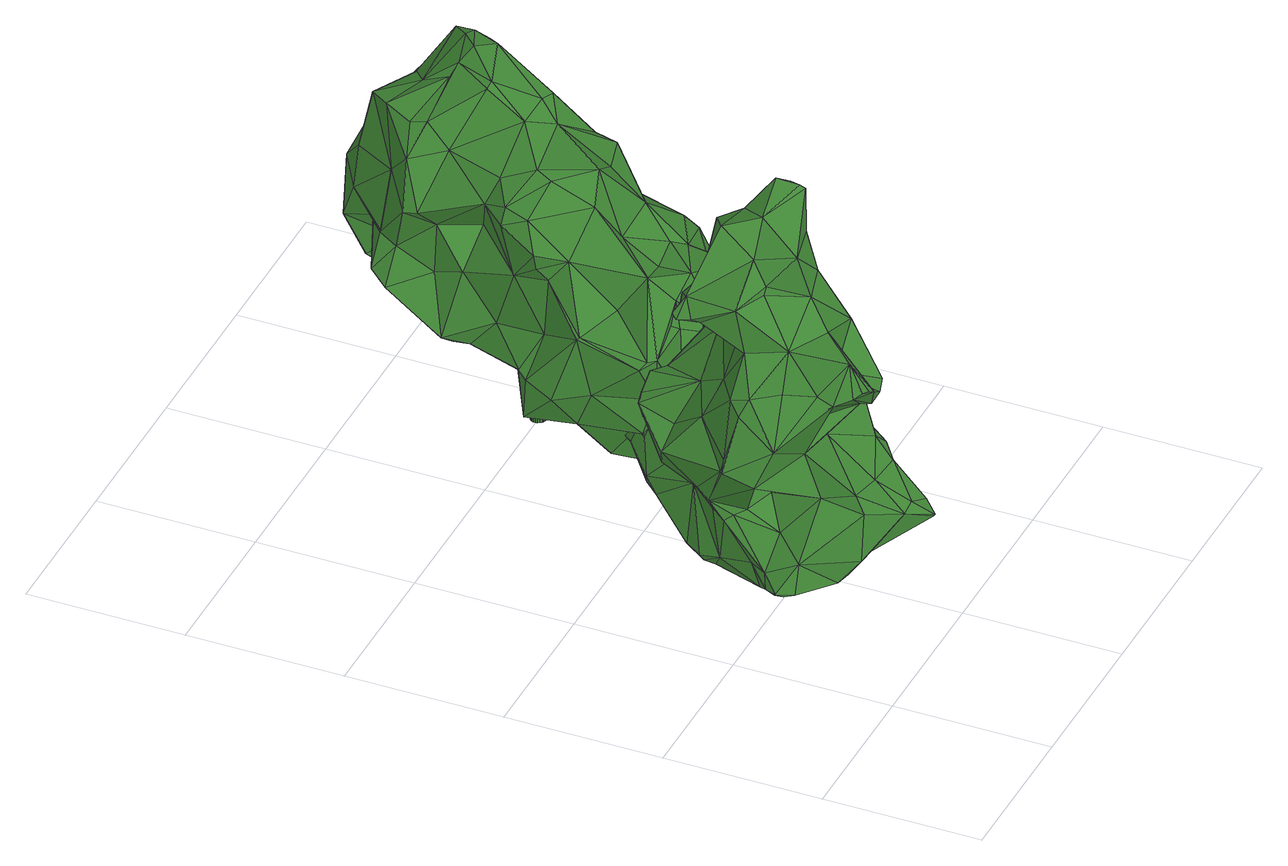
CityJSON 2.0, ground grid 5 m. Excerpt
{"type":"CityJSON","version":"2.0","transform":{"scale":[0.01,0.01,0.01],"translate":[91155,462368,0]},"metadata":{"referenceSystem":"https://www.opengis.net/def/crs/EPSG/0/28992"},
"CityObjects":{
"tree1":{"type":"SolitaryVegetationObject","attributes":{"gtid":57,"crown_width_m":8.34,"crown_median_z":5.98,"trunk_H_m":5.32,"trunk_DBH_m":0.332,"trunk_radius_m":0.166,"trunk_base_height_m":0.66,"original_gtid":"57"},"geometry":[{"type":"Solid","lod":"3","boundaries":[[[[0,1,2]],[[0,2,3]],[[4,5,6]],[[7,8,9]],[[10,11,12]],[[13,14,15]],[[16,17,18]],[[19,20,21]],[[22,23,24]],[[25,23,22]],[[8,7,26]],[[27,28,29]],[[30,31,32]],[[33,26,34]],[[8,26,33]],[[16,35,36]],[[37,38,39]],[[40,6,41]],[[41,6,42]],[[29,43,44]],[[45,35,18]],[[46,20,47]],[[48,49,50]],[[51,21,20]],[[52,53,54]],[[55,21,51]],[[15,56,13]],[[33,57,9]],[[47,58,59]],[[60,3,61]],[[62,63,64]],[[65,66,67]],[[68,69,70]],[[71,70,69]],[[64,17,72]],[[28,73,29]],[[49,74,27]],[[75,76,77]],[[78,79,80]],[[81,66,65]],[[82,83,84]],[[85,83,82]],[[82,86,87]],[[82,87,37]],[[72,17,16]],[[27,50,49]],[[88,3,38]],[[89,90,0]],[[68,25,69]],[[48,91,49]],[[92,49,91]],[[93,94,95]],[[96,70,71]],[[43,97,98]],[[43,29,73]],[[9,8,33]],[[99,100,101]],[[102,101,100]],[[103,104,105]],[[103,106,104]],[[34,102,33]],[[101,102,34]],[[107,36,35]],[[30,97,31]],[[33,102,108]],[[18,63,45]],[[17,63,18]],[[109,110,111]],[[112,83,113]],[[114,115,116]],[[41,117,4]],[[41,95,117]],[[86,82,118]],[[99,119,120]],[[121,120,119]],[[122,62,118]],[[106,123,86]],[[124,76,75]],[[43,125,126]],[[127,128,129]],[[108,100,53]],[[130,131,10]],[[132,81,51]],[[133,48,134]],[[133,134,135]],[[118,82,136]],[[137,138,139]],[[1,39,2]],[[122,63,62]],[[123,106,103]],[[97,140,141]],[[142,141,143]],[[64,144,62]],[[145,146,147]],[[20,19,47]],[[4,6,148]],[[4,148,40]],[[41,4,40]],[[27,74,28]],[[122,45,63]],[[149,147,131]],[[149,131,130]],[[6,40,148]],[[14,13,150]],[[67,66,137]],[[68,151,124]],[[68,124,25]],[[137,139,67]],[[1,152,39]],[[122,35,45]],[[153,62,144]],[[43,73,97]],[[132,154,114]],[[132,114,155]],[[143,96,142]],[[125,142,96]],[[125,96,135]],[[4,119,5]],[[99,5,119]],[[49,156,74]],[[48,133,91]],[[157,19,55]],[[128,104,72]],[[156,49,92]],[[55,19,21]],[[96,71,135]],[[113,56,15]],[[141,98,97]],[[125,43,98]],[[142,125,98]],[[141,142,98]],[[143,141,140]],[[3,60,0]],[[107,35,122]],[[14,150,158]],[[132,155,81]],[[27,44,50]],[[24,159,22]],[[143,70,96]],[[160,161,107]],[[51,46,154]],[[2,38,3]],[[39,38,2]],[[72,104,64]],[[118,136,122]],[[129,110,127]],[[51,81,162]],[[51,162,55]],[[17,64,63]],[[18,35,16]],[[20,46,51]],[[154,93,114]],[[60,114,93]],[[128,127,104]],[[145,67,146]],[[163,53,100]],[[54,28,74]],[[39,152,85]],[[137,155,138]],[[149,159,147]],[[164,92,165]],[[88,38,37]],[[157,58,47]],[[157,166,58]],[[150,167,158]],[[99,163,100]],[[108,102,100]],[[59,168,169]],[[58,168,59]],[[170,165,91]],[[85,82,37]],[[112,113,14]],[[15,14,113]],[[171,12,172]],[[28,54,173]],[[146,131,147]],[[174,131,146]],[[47,59,46]],[[60,115,114]],[[46,59,94]],[[121,4,117]],[[104,127,110]],[[0,90,1]],[[143,151,70]],[[175,176,155]],[[85,152,177]],[[25,178,69]],[[36,69,178]],[[67,179,111]],[[139,179,67]],[[124,32,76]],[[81,155,66]],[[137,66,155]],[[132,51,154]],[[157,47,19]],[[113,167,56]],[[91,165,92]],[[166,157,180]],[[181,50,44]],[[145,65,67]],[[107,161,71]],[[41,42,95]],[[60,93,0]],[[130,12,171]],[[68,70,151]],[[167,152,158]],[[111,174,67]],[[11,174,111]],[[30,124,151]],[[140,97,30]],[[143,140,30]],[[0,93,42]],[[136,164,165]],[[10,12,130]],[[117,95,121]],[[22,178,25]],[[107,71,36]],[[71,69,36]],[[115,182,116]],[[129,183,110]],[[183,12,11]],[[55,162,157]],[[99,184,163]],[[61,185,186]],[[60,61,186]],[[34,187,188]],[[104,106,144]],[[104,144,64]],[[22,130,178]],[[128,189,171]],[[177,167,83]],[[185,176,175]],[[65,162,81]],[[108,57,33]],[[108,53,190]],[[191,6,5]],[[192,193,166]],[[114,175,155]],[[103,105,61]],[[194,61,105]],[[110,194,105]],[[104,110,105]],[[177,152,167]],[[138,176,179]],[[195,93,95]],[[42,93,195]],[[42,195,95]],[[101,196,99]],[[113,83,167]],[[177,83,85]],[[94,169,95]],[[58,166,168]],[[181,126,197]],[[75,192,24]],[[75,24,124]],[[155,176,138]],[[166,180,192]],[[42,6,89]],[[143,30,151]],[[123,103,88]],[[3,88,61]],[[103,61,88]],[[175,186,185]],[[30,32,124]],[[193,168,166]],[[125,135,134]],[[85,37,39]],[[10,174,11]],[[52,156,84]],[[44,43,126]],[[181,197,48]],[[16,189,72]],[[160,107,122]],[[198,190,199]],[[109,194,110]],[[74,156,52]],[[52,54,74]],[[52,199,190]],[[52,84,199]],[[106,86,200]],[[14,158,187]],[[14,187,201]],[[83,112,199]],[[83,199,84]],[[189,16,202]],[[189,202,171]],[[28,77,203]],[[146,67,174]],[[72,189,128]],[[31,73,203]],[[31,97,73]],[[133,71,161]],[[173,204,205]],[[134,48,197]],[[133,135,71]],[[31,203,76]],[[181,48,50]],[[128,171,172]],[[129,128,172]],[[193,205,168]],[[205,169,168]],[[205,206,169]],[[158,152,191]],[[1,191,152]],[[116,175,114]],[[191,90,89]],[[1,90,191]],[[111,183,11]],[[110,183,111]],[[198,199,201]],[[194,185,61]],[[201,187,26]],[[34,26,187]],[[14,199,112]],[[123,87,86]],[[37,87,123]],[[93,154,94]],[[46,94,154]],[[115,60,182]],[[160,136,165]],[[160,122,136]],[[28,173,77]],[[150,56,167]],[[28,203,73]],[[77,76,203]],[[75,205,193]],[[31,76,32]],[[162,180,157]],[[199,14,207]],[[201,207,14]],[[199,207,201]],[[57,79,78]],[[190,79,57]],[[158,188,187]],[[208,188,158]],[[208,158,191]],[[139,138,209]],[[179,209,138]],[[139,209,179]],[[109,111,179]],[[192,75,193]],[[173,205,77]],[[75,77,205]],[[29,44,27]],[[144,106,210]],[[22,149,130]],[[198,201,80]],[[116,186,175]],[[206,205,204]],[[99,204,211]],[[173,211,204]],[[24,192,159]],[[121,119,4]],[[54,53,163]],[[89,0,42]],[[191,89,6]],[[145,212,65]],[[147,212,145]],[[186,182,60]],[[116,182,186]],[[174,10,131]],[[130,171,202]],[[9,78,7]],[[106,200,210]],[[144,210,200]],[[7,80,26]],[[201,26,80]],[[9,57,78]],[[57,108,190]],[[7,78,80]],[[198,79,190]],[[80,79,198]],[[65,212,162]],[[162,212,180]],[[180,212,147]],[[99,173,184]],[[173,99,211]],[[52,190,53]],[[164,156,92]],[[156,164,84]],[[129,12,183]],[[84,164,82]],[[136,82,164]],[[163,184,54]],[[153,144,200]],[[153,200,62]],[[160,165,170]],[[124,24,23]],[[124,23,25]],[[173,54,184]],[[208,196,188]],[[123,88,37]],[[5,99,196]],[[34,196,101]],[[34,188,196]],[[5,196,191]],[[191,196,208]],[[118,200,86]],[[62,200,118]],[[179,176,109]],[[185,194,176]],[[109,176,194]],[[149,22,159]],[[95,169,121]],[[94,59,169]],[[121,169,120]],[[206,120,169]],[[178,130,202]],[[178,202,36]],[[36,202,16]],[[206,204,120]],[[120,204,99]],[[192,180,159]],[[147,159,180]],[[44,126,181]],[[170,161,160]],[[170,91,161]],[[91,133,161]],[[150,13,56]],[[129,172,12]],[[134,126,125]],[[197,126,134]],[[213,214,215]],[[213,215,216]],[[216,215,217]],[[216,217,218]],[[215,214,219]],[[215,219,217]],[[217,219,220]],[[217,220,218]],[[219,214,221]],[[219,221,220]],[[220,221,222]],[[220,222,218]],[[221,214,223]],[[221,223,222]],[[222,223,224]],[[222,224,218]],[[223,214,225]],[[223,225,224]],[[224,225,226]],[[224,226,218]],[[225,214,227]],[[225,227,226]],[[226,227,228]],[[226,228,218]],[[227,214,229]],[[227,229,228]],[[228,229,230]],[[228,230,218]],[[229,214,231]],[[229,231,230]],[[230,231,232]],[[230,232,218]],[[231,214,233]],[[231,233,232]],[[232,233,234]],[[232,234,218]],[[233,214,235]],[[233,235,234]],[[234,235,236]],[[234,236,218]],[[235,214,237]],[[235,237,236]],[[236,237,238]],[[236,238,218]],[[237,214,239]],[[237,239,238]],[[238,239,240]],[[238,240,218]],[[239,214,241]],[[239,241,240]],[[240,241,242]],[[240,242,218]],[[241,214,243]],[[241,243,242]],[[242,243,244]],[[242,244,218]],[[243,214,245]],[[243,245,244]],[[244,245,246]],[[244,246,218]],[[245,214,247]],[[245,247,246]],[[246,247,248]],[[246,248,218]],[[247,214,249]],[[247,249,248]],[[248,249,250]],[[248,250,218]],[[249,214,251]],[[249,251,250]],[[250,251,252]],[[250,252,218]],[[251,214,253]],[[251,253,252]],[[252,253,254]],[[252,254,218]],[[253,214,255]],[[253,255,254]],[[254,255,256]],[[254,256,218]],[[255,214,257]],[[255,257,256]],[[256,257,258]],[[256,258,218]],[[257,214,259]],[[257,259,258]],[[258,259,260]],[[258,260,218]],[[259,214,261]],[[259,261,260]],[[260,261,262]],[[260,262,218]],[[261,214,213]],[[261,213,262]],[[262,213,216]],[[262,216,218]]]]}]},
"tree2":{"type":"SolitaryVegetationObject","attributes":{"gtid":68,"crown_width_m":11.29,"crown_median_z":6.34,"trunk_H_m":5.95,"trunk_DBH_m":0.501,"trunk_radius_m":0.251,"trunk_base_height_m":0.39,"original_gtid":"69"},"geometry":[{"type":"Solid","lod":"3","boundaries":[[[[263,264,265]],[[266,267,268]],[[266,268,269]],[[270,264,263]],[[270,263,271]],[[272,273,274]],[[272,274,275]],[[276,277,278]],[[279,280,281]],[[282,283,284]],[[285,286,287]],[[288,289,290]],[[291,292,293]],[[294,295,296]],[[297,275,298]],[[267,266,299]],[[300,301,302]],[[300,303,304]],[[305,306,307]],[[308,309,310]],[[311,312,307]],[[273,290,289]],[[313,314,315]],[[316,317,318]],[[319,320,321]],[[322,323,324]],[[325,326,327]],[[328,329,330]],[[331,329,328]],[[332,326,325]],[[308,333,334]],[[335,336,337]],[[338,339,340]],[[341,282,342]],[[324,343,322]],[[306,305,344]],[[323,312,324]],[[345,346,347]],[[293,348,349]],[[350,351,281]],[[352,267,299]],[[353,354,355]],[[287,328,356]],[[357,358,359]],[[321,305,360]],[[307,360,305]],[[361,362,363]],[[319,321,360]],[[364,280,279]],[[365,280,364]],[[358,361,366]],[[313,315,367]],[[357,361,358]],[[324,312,311]],[[302,359,368]],[[369,266,269]],[[370,371,372]],[[373,359,358]],[[374,375,376]],[[284,342,282]],[[320,342,284]],[[320,319,342]],[[345,377,333]],[[284,295,378]],[[379,264,380]],[[290,362,357]],[[381,382,383]],[[384,287,356]],[[385,386,387]],[[307,388,311]],[[364,389,390]],[[391,392,393]],[[284,378,320]],[[321,320,378]],[[321,378,394]],[[395,396,397]],[[285,397,396]],[[285,398,399]],[[295,382,296]],[[290,357,288]],[[400,401,402]],[[361,357,362]],[[403,404,405]],[[315,406,286]],[[407,303,408]],[[409,315,410]],[[353,355,411]],[[384,397,285]],[[412,413,414]],[[374,414,413]],[[412,415,416]],[[395,417,418]],[[369,269,314]],[[405,419,373]],[[351,390,389]],[[293,420,409]],[[411,421,422]],[[423,424,283]],[[296,417,371]],[[349,420,293]],[[293,292,348]],[[265,379,425]],[[426,346,427]],[[427,355,426]],[[279,281,351]],[[386,428,408]],[[386,408,387]],[[429,374,299]],[[430,405,404]],[[364,390,361]],[[279,389,364]],[[351,389,279]],[[431,432,433]],[[283,381,383]],[[292,434,348]],[[387,302,368]],[[282,341,423]],[[282,423,283]],[[292,380,434]],[[292,291,380]],[[425,435,393]],[[331,344,329]],[[397,371,395]],[[377,404,280]],[[364,363,365]],[[364,361,363]],[[436,394,370]],[[337,437,438]],[[336,437,337]],[[439,437,336]],[[335,439,336]],[[270,380,264]],[[281,403,373]],[[347,426,355]],[[318,432,440]],[[338,340,265]],[[299,266,429]],[[286,410,315]],[[350,390,351]],[[395,371,417]],[[359,373,419]],[[359,419,368]],[[300,304,263]],[[263,304,271]],[[441,271,442]],[[394,443,444]],[[330,443,394]],[[429,369,313]],[[429,266,369]],[[435,291,445]],[[272,275,273]],[[446,303,407]],[[310,309,447]],[[304,448,271]],[[412,416,352]],[[387,408,303]],[[268,267,449]],[[311,343,324]],[[415,450,400]],[[300,387,303]],[[345,404,377]],[[422,353,411]],[[377,280,365]],[[441,451,434]],[[452,451,441]],[[420,315,409]],[[274,326,332]],[[453,454,442]],[[407,448,446]],[[455,334,298]],[[453,456,454]],[[302,387,300]],[[304,303,448]],[[294,378,295]],[[380,435,379]],[[380,291,435]],[[323,322,457]],[[458,457,322]],[[316,459,317]],[[421,415,278]],[[342,319,460]],[[461,462,318]],[[461,318,418]],[[436,463,330]],[[345,464,346]],[[345,333,464]],[[422,430,353]],[[344,269,268]],[[435,425,379]],[[388,268,465]],[[466,432,431]],[[465,311,388]],[[333,308,464]],[[423,427,424]],[[423,467,427]],[[433,468,469]],[[438,469,468]],[[377,365,297]],[[377,297,333]],[[423,458,467]],[[466,470,471]],[[472,462,296]],[[417,296,462]],[[317,433,318]],[[473,474,325]],[[379,265,264]],[[404,345,354]],[[404,354,353]],[[368,419,430]],[[424,447,309]],[[275,274,439]],[[384,356,397]],[[404,353,430]],[[335,275,439]],[[428,422,278]],[[334,455,459]],[[456,475,451]],[[409,410,391]],[[409,391,445]],[[296,382,472]],[[307,306,388]],[[316,334,459]],[[308,334,316]],[[373,358,366]],[[438,476,337]],[[472,382,477]],[[344,331,269]],[[334,478,298]],[[466,473,479]],[[396,418,440]],[[396,440,432]],[[372,356,463]],[[480,481,439]],[[337,476,335]],[[480,332,481]],[[372,397,356]],[[452,456,451]],[[394,436,330]],[[273,289,326]],[[470,479,482]],[[278,422,421]],[[458,423,457]],[[263,340,300]],[[301,300,340]],[[308,310,464]],[[349,475,367]],[[289,483,339]],[[283,424,381]],[[421,450,415]],[[316,484,485]],[[309,316,485]],[[375,313,367]],[[367,420,349]],[[392,425,393]],[[421,486,450]],[[410,399,391]],[[391,399,398]],[[407,277,487]],[[431,332,474]],[[293,409,445]],[[293,445,291]],[[442,271,448]],[[273,362,290]],[[314,313,369]],[[339,301,340]],[[445,393,435]],[[375,429,313]],[[391,398,488]],[[347,354,345]],[[297,363,275]],[[297,365,363]],[[362,275,363]],[[326,274,273]],[[273,275,362]],[[298,275,335]],[[287,286,406]],[[311,489,343]],[[415,412,276]],[[415,276,278]],[[465,489,311]],[[285,287,384]],[[318,433,432]],[[323,457,341]],[[288,483,289]],[[352,449,267]],[[326,289,327]],[[367,315,420]],[[334,490,478]],[[270,441,380]],[[371,370,294]],[[371,294,296]],[[477,484,462]],[[265,340,263]],[[394,444,321]],[[305,321,444]],[[378,294,394]],[[370,394,294]],[[407,487,448]],[[271,441,270]],[[429,375,374]],[[488,479,391]],[[446,448,303]],[[468,491,476]],[[367,376,375]],[[480,439,274]],[[407,408,428]],[[492,400,486]],[[346,447,427]],[[424,427,447]],[[464,447,346]],[[464,310,447]],[[343,402,322]],[[416,400,402]],[[416,415,400]],[[450,486,400]],[[368,385,387]],[[330,329,344]],[[493,427,467]],[[284,283,383]],[[298,491,455]],[[309,308,316]],[[473,392,494]],[[385,422,386]],[[385,368,422]],[[424,309,485]],[[431,433,469]],[[487,414,495]],[[295,284,383]],[[338,327,496]],[[339,338,496]],[[265,327,338]],[[323,460,319]],[[424,485,381]],[[392,473,425]],[[432,285,396]],[[418,396,395]],[[482,471,470]],[[410,286,399]],[[390,366,361]],[[339,496,327]],[[360,307,312]],[[323,319,312]],[[360,312,319]],[[265,425,327]],[[473,327,425]],[[325,327,473]],[[287,331,328]],[[314,331,287]],[[339,327,289]],[[332,325,474]],[[487,453,448]],[[442,448,453]],[[421,355,486]],[[431,474,466]],[[374,495,414]],[[422,368,430]],[[463,436,372]],[[397,372,371]],[[391,494,392]],[[276,412,414]],[[268,388,497]],[[268,497,344]],[[466,479,470]],[[288,359,302]],[[357,359,288]],[[374,413,352]],[[412,352,413]],[[285,399,286]],[[370,372,436]],[[404,403,280]],[[463,356,330]],[[342,460,341]],[[330,356,328]],[[430,419,405]],[[402,343,489]],[[416,489,352]],[[402,489,416]],[[367,475,376]],[[349,348,451]],[[434,380,441]],[[318,462,484]],[[295,383,382]],[[461,418,462]],[[417,462,418]],[[315,314,406]],[[465,352,489]],[[434,451,348]],[[333,478,490]],[[297,478,333]],[[298,478,297]],[[391,393,445]],[[355,492,486]],[[318,440,418]],[[349,451,475]],[[280,403,281]],[[437,481,438]],[[439,481,437]],[[405,373,403]],[[302,483,288]],[[301,339,483]],[[305,498,443]],[[444,443,498]],[[444,498,305]],[[276,414,277]],[[344,443,330]],[[305,443,344]],[[269,331,314]],[[453,487,495]],[[374,352,299]],[[422,428,386]],[[493,467,499]],[[316,318,484]],[[335,476,491]],[[480,274,332]],[[346,426,347]],[[354,347,355]],[[301,483,302]],[[390,350,366]],[[373,366,281]],[[281,366,350]],[[287,406,314]],[[458,499,467]],[[423,341,457]],[[323,341,460]],[[381,485,382]],[[477,382,485]],[[477,485,484]],[[459,491,317]],[[431,469,332]],[[465,449,352]],[[268,449,465]],[[453,376,456]],[[374,376,495]],[[453,495,376]],[[456,376,475]],[[482,488,471]],[[482,479,488]],[[466,474,473]],[[468,317,491]],[[298,335,491]],[[332,469,481]],[[438,481,469]],[[455,491,459]],[[334,333,490]],[[317,468,433]],[[355,500,411]],[[411,500,421]],[[355,421,500]],[[388,306,497]],[[344,497,306]],[[477,462,472]],[[487,277,414]],[[471,488,398]],[[471,398,466]],[[398,432,466]],[[285,432,398]],[[407,428,277]],[[278,277,428]],[[476,438,468]],[[452,454,456]],[[452,442,454]],[[452,441,442]],[[479,473,494]],[[479,494,391]],[[493,499,401]],[[401,499,322]],[[322,499,458]],[[322,402,401]],[[355,493,492]],[[427,493,355]],[[492,493,400]],[[401,400,493]],[[501,502,503]],[[501,503,504]],[[504,503,505]],[[504,505,506]],[[503,502,507]],[[503,507,505]],[[505,507,508]],[[505,508,506]],[[507,502,509]],[[507,509,508]],[[508,509,510]],[[508,510,506]],[[509,502,511]],[[509,511,510]],[[510,511,512]],[[510,512,506]],[[511,502,513]],[[511,513,512]],[[512,513,514]],[[512,514,506]],[[513,502,515]],[[513,515,514]],[[514,515,516]],[[514,516,506]],[[515,502,517]],[[515,517,516]],[[516,517,518]],[[516,518,506]],[[517,502,519]],[[517,519,518]],[[518,519,520]],[[518,520,506]],[[519,502,521]],[[519,521,520]],[[520,521,522]],[[520,522,506]],[[521,502,523]],[[521,523,522]],[[522,523,524]],[[522,524,506]],[[523,502,525]],[[523,525,524]],[[524,525,526]],[[524,526,506]],[[525,502,527]],[[525,527,526]],[[526,527,528]],[[526,528,506]],[[527,502,529]],[[527,529,528]],[[528,529,530]],[[528,530,506]],[[529,502,531]],[[529,531,530]],[[530,531,532]],[[530,532,506]],[[531,502,533]],[[531,533,532]],[[532,533,534]],[[532,534,506]],[[533,502,535]],[[533,535,534]],[[534,535,536]],[[534,536,506]],[[535,502,537]],[[535,537,536]],[[536,537,538]],[[536,538,506]],[[537,502,539]],[[537,539,538]],[[538,539,540]],[[538,540,506]],[[539,502,541]],[[539,541,540]],[[540,541,542]],[[540,542,506]],[[541,502,543]],[[541,543,542]],[[542,543,544]],[[542,544,506]],[[543,502,545]],[[543,545,544]],[[544,545,546]],[[544,546,506]],[[545,502,547]],[[545,547,546]],[[546,547,548]],[[546,548,506]],[[547,502,549]],[[547,549,548]],[[548,549,550]],[[548,550,506]],[[549,502,501]],[[549,501,550]],[[550,501,504]],[[550,504,506]]]]}]}
},
"vertices":[
[132,430,723],[112,499,904],[93,524,848],[65,565,654],[349,211,860],[388,372,998],[290,262,982],[562,612,1362],[573,543,1349],[578,576,1351],[392,624,187],[306,578,155],[356,678,168],[172,755,1075],[241,753,1113],[191,775,1078],[499,972,196],[469,978,243],[520,1050,332],[491,110,420],[432,129,442],[447,62,405],[621,642,271],[709,597,419],[674,448,359],[682,687,306],[432,597,1311],[735,845,855],[733,678,771],[796,791,843],[887,717,501],[804,741,587],[847,691,508],[578,526,1338],[375,464,1245],[528,1044,339],[638,911,217],[193,684,739],[98,572,682],[119,561,880],[296,225,884],[274,244,872],[240,292,855],[947,782,801],[797,795,841],[501,1060,361],[412,236,501],[526,229,498],[708,904,771],[701,882,828],[727,879,837],[380,128,433],[461,672,1001],[557,584,1034],[597,639,848],[448,68,398],[175,755,1073],[596,602,1189],[582,276,513],[550,295,548],[108,481,597],[181,656,458],[460,984,472],[470,1029,369],[404,951,313],[309,274,221],[248,280,231],[248,500,150],[803,714,398],[686,813,288],[807,829,369],[760,860,396],[394,915,263],[894,773,760],[576,769,859],[735,499,496],[716,642,540],[651,552,619],[564,615,1359],[532,660,1239],[499,684,1276],[280,220,304],[340,752,748],[373,697,969],[474,755,847],[282,654,822],[304,932,642],[263,800,635],[123,594,616],[244,343,874],[208,437,878],[624,869,686],[582,837,698],[259,390,648],[440,399,598],[407,281,761],[913,907,482],[989,754,671],[958,829,666],[573,382,923],[558,512,1091],[486,448,1133],[572,523,1193],[185,696,492],[345,777,376],[200,652,420],[201,813,536],[607,905,404],[625,591,1161],[224,542,243],[244,650,217],[237,520,154],[335,808,1049],[297,796,1040],[273,344,495],[316,398,534],[308,515,444],[415,248,765],[335,936,657],[422,363,842],[526,263,776],[469,246,772],[463,985,474],[167,799,598],[800,595,429],[937,853,668],[875,796,749],[270,726,186],[316,785,181],[272,711,171],[479,691,151],[443,552,233],[295,218,459],[674,867,570],[821,853,641],[892,925,510],[398,936,694],[160,377,217],[117,420,234],[137,402,219],[1017,786,471],[1050,825,471],[1033,854,464],[935,835,395],[382,844,430],[320,451,276],[397,506,263],[480,460,273],[325,216,877],[513,592,243],[179,712,1082],[815,710,403],[214,560,984],[371,875,636],[294,245,518],[181,374,311],[552,775,862],[510,238,387],[203,583,1134],[606,427,367],[525,907,515],[628,876,532],[338,214,305],[572,520,955],[438,898,696],[438,902,694],[637,323,436],[200,691,1065],[610,356,555],[558,345,711],[559,860,583],[417,781,152],[344,752,165],[663,468,725],[302,559,158],[232,455,367],[176,478,256],[255,591,1016],[601,799,238],[149,463,220],[510,329,346],[782,817,799],[275,582,616],[272,674,169],[549,535,851],[207,589,409],[229,557,424],[358,593,1210],[310,532,1165],[398,826,180],[598,728,1103],[250,436,1002],[690,381,342],[662,433,522],[196,615,390],[293,447,708],[430,444,1076],[813,801,755],[458,753,1249],[403,775,1072],[306,930,638],[365,698,1296],[486,801,205],[759,721,644],[555,352,788],[675,418,672],[561,323,758],[395,606,1162],[298,535,1141],[118,421,231],[283,813,557],[533,387,818],[364,351,339],[457,602,65],[440,602,66],[456,606,65],[481,603,598],[480,608,598],[464,603,598],[454,610,65],[478,612,598],[452,614,65],[476,615,598],[448,616,66],[472,618,598],[444,618,66],[468,620,598],[440,619,66],[464,620,598],[436,618,66],[460,620,598],[432,616,66],[456,618,599],[428,614,66],[452,615,599],[426,610,67],[450,612,599],[424,606,67],[448,608,599],[423,602,67],[447,603,599],[424,598,67],[448,599,599],[426,594,67],[450,595,599],[428,590,66],[452,592,599],[432,588,66],[456,589,599],[436,586,66],[460,587,598],[440,585,66],[464,587,598],[444,586,66],[468,587,598],[448,588,66],[472,589,598],[452,590,66],[476,592,598],[454,594,65],[478,595,598],[456,598,65],[480,599,598],
[910,2028,967],[982,1908,1110],[1003,1903,986],[525,1376,1012],[492,1343,920],[535,1251,897],[627,1211,1040],[947,1910,1109],[773,1971,1134],[1255,1766,548],[1262,1929,489],[1294,1789,564],[1301,1727,325],[646,1722,652],[632,1836,720],[582,1849,601],[1159,2061,147],[1112,1994,173],[1154,2098,151],[730,1034,241],[812,1082,256],[756,968,288],[1021,1268,829],[985,1298,1009],[863,1155,918],[1172,1946,528],[1171,1915,676],[1200,1947,520],[1035,1722,1223],[1000,1751,1266],[960,1661,1271],[829,893,559],[845,935,438],[1067,879,468],[1133,1754,256],[1217,1688,315],[518,1458,976],[873,2098,811],[996,2062,719],[973,2131,648],[779,2034,773],[779,2019,926],[441,932,700],[424,956,697],[408,974,674],[1088,1419,321],[974,1276,475],[869,1432,391],[406,1170,728],[410,1126,543],[655,1403,1098],[717,1236,1108],[856,1428,1122],[1171,1298,394],[1242,1330,434],[1172,1330,532],[429,972,439],[581,956,317],[550,900,505],[423,1343,394],[430,1178,414],[391,1243,503],[1251,1722,778],[1264,1829,713],[1150,1795,855],[802,1051,851],[691,1038,839],[681,932,853],[707,1159,899],[1347,1638,726],[1009,1605,169],[1159,1501,352],[1400,1575,394],[1434,1577,418],[1449,1549,439],[1001,1900,983],[1083,1940,742],[1003,1962,764],[550,1125,246],[559,986,247],[415,1334,532],[594,1029,865],[954,1660,193],[846,1543,244],[835,1609,264],[914,1716,1277],[809,1614,1249],[1238,2153,155],[1240,2149,152],[539,1426,796],[957,1701,399],[885,1649,286],[790,1582,386],[824,1004,839],[1124,2022,405],[1118,2065,369],[914,2039,474],[451,940,554],[1234,2007,346],[1265,1948,424],[1256,1887,249],[1232,1983,167],[1205,1912,185],[1185,2063,315],[770,1493,1168],[882,2041,469],[634,1350,1087],[787,845,649],[935,924,650],[829,927,747],[1106,2086,348],[599,1544,975],[634,1510,1053],[689,1695,1061],[1071,1834,183],[711,902,415],[1077,1829,1127],[1057,1835,1219],[856,1115,277],[1002,992,416],[861,1025,389],[957,1075,834],[953,1925,526],[747,1923,673],[800,2076,654],[411,1162,734],[1271,2093,169],[1272,2094,173],[1005,1496,972],[1018,1679,1012],[1051,1662,1082],[704,849,646],[1057,1048,682],[1029,1239,692],[1000,1047,771],[996,1341,913],[1005,1336,940],[554,1569,501],[563,1436,564],[440,1366,544],[1102,2008,248],[1019,1858,241],[1059,1935,353],[856,1262,1020],[643,1891,745],[760,1964,709],[935,1477,1166],[987,1368,1024],[904,1702,511],[611,1618,704],[709,1596,815],[643,1713,823],[531,1650,514],[554,1487,599],[1022,982,501],[1103,1094,593],[912,2038,470],[882,1488,1177],[648,1759,486],[812,1869,469],[712,1190,314],[834,1197,289],[1135,1765,980],[834,1574,260],[770,1412,401],[611,1905,633],[550,1458,1020],[993,1922,420],[1272,1581,645],[1147,1403,735],[1209,1499,551],[979,1770,1262],[1079,1723,1140],[786,831,846],[1446,1602,467],[1429,1531,491],[1424,1676,456],[1098,1324,635],[859,1852,1152],[715,1903,1151],[626,955,784],[610,934,701],[1011,1612,1138],[647,1890,746],[841,1412,387],[709,1885,926],[504,1340,864],[548,1620,500],[868,1744,1240],[858,1768,1190],[618,1799,1048],[672,1811,1139],[1218,1506,393],[676,1758,1151],[535,1195,409],[537,1256,470],[1242,1331,430],[543,1051,348],[1041,1163,559],[1085,1090,472],[786,835,849],[933,1504,214],[518,1308,825],[1146,1452,749],[753,1334,454],[1279,1521,444],[1368,1566,576],[1049,1491,668],[975,1298,809],[1024,997,420],[1136,1694,837],[1211,1612,727],[781,1616,1241],[1382,1545,420],[1098,1100,392],[1144,1719,285],[983,1592,772],[1377,1635,557],[1405,1627,542],[1011,1474,654],[1042,1958,711],[1100,1137,386],[979,1155,408],[627,1589,484],[581,1793,884],[901,1412,880],[500,1313,644],[1097,1699,322],[1265,1505,411],[700,1533,451],[712,1498,449],[974,1545,961],[584,1749,892],[1009,1910,761],[562,1112,748],[588,955,720],[609,1384,555],[749,1626,610],[915,1502,40],[890,1502,39],[914,1508,40],[901,1507,635],[900,1513,635],[876,1507,634],[912,1514,39],[898,1519,634],[908,1520,39],[894,1524,634],[903,1524,39],[889,1528,634],[897,1526,39],[883,1531,634],[890,1527,39],[876,1532,634],[884,1526,39],[870,1531,634],[878,1524,38],[864,1528,634],[872,1520,38],[858,1525,634],[868,1515,38],[854,1519,634],[866,1509,38],[852,1513,634],[865,1502,38],[851,1507,634],[866,1496,38],[852,1500,634],[868,1490,39],[854,1494,634],[872,1484,39],[858,1489,634],[877,1480,39],[863,1485,634],[883,1478,39],[869,1483,634],[890,1477,39],[876,1482,634],[896,1478,39],[882,1482,634],[902,1480,39],[888,1485,635],[908,1484,40],[894,1489,635],[912,1489,40],[898,1494,635],[914,1495,40],[900,1500,635]
]}
